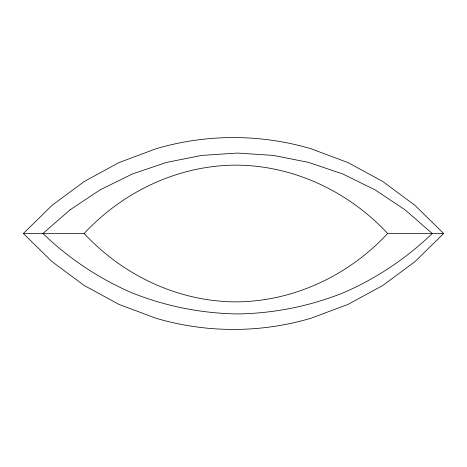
<?xml version="1.0" encoding="UTF-8"?>
<svg xmlns="http://www.w3.org/2000/svg" width="467" height="467" viewBox="0 0 467 467"><rect width="100%" height="100%" fill="white"/><g stroke="black" fill="none" stroke-linecap="round" stroke-linejoin="round"><path stroke-width="0.7" d="M23.35 233.5L52.071 205.34L84.148 181.552L118.997 162.58L155.966 148.769A274.853 274.433 90 0 1 311.034 148.763L348.003 162.58L382.852 181.552L414.929 205.34L443.65 233.5L414.929 261.66L382.852 285.448L348.003 304.42L311.034 318.231A274.853 274.433 90 0 1 155.966 318.237L118.997 304.42L84.148 285.448L52.071 261.66L23.35 233.5L84.148 233.5C123.171 191.534 178.283 165.359 235.911 165.131C293.533 165.359 348.645 191.534 387.668 233.5L443.65 233.5M387.668 233.5C348.645 275.466 293.533 301.641 235.911 301.869C178.283 301.641 123.171 275.466 84.148 233.5M70.126 209.794L42.911 233.5C68.929 258.578 99.237 278.77 132.441 293.048C165.931 306.329 201.546 313.415 237.575 313.935C273.604 313.415 309.218 306.329 342.708 293.048C375.912 278.77 406.22 258.578 432.238 233.5L405.017 209.794L375.013 189.83L342.708 173.952L308.658 162.417L273.411 155.412L237.575 153.065L201.732 155.412L166.491 162.417L132.441 173.952L100.136 189.83L70.126 209.794"/></g></svg>
